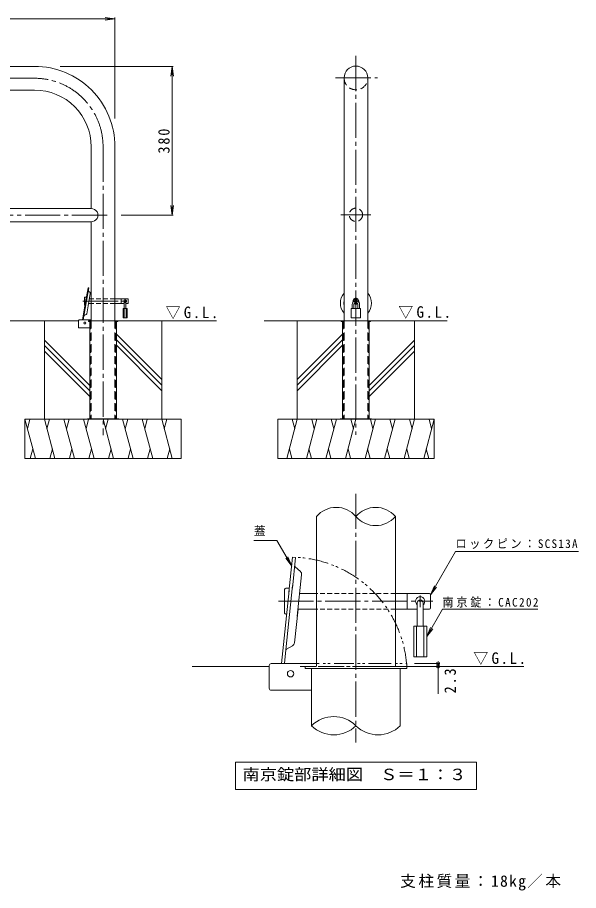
# Model space of a CAD drawing. Units: millimetres, scale not verified, with parts at other scales. Extents: x -1773 to 1814, y -1387 to 1146.
# Drawn here: x 380 to 1814, y -1117 to 1114 of the extents above; entities that cross this region are included whole.
import ezdxf
from ezdxf.enums import TextEntityAlignment as Align

# ---------------------------------------------------------------- set-up
doc = ezdxf.new("R2010")
doc.units = ezdxf.units.MM
doc.header["$LTSCALE"] = 10
doc.header["$PDMODE"] = 32
doc.header["$PDSIZE"] = 8
for name, pattern in [('CHAIN1', [8, 5, -1, 1, -1]), ('CHAIN2', [12, 9, -1, 1, -1]), ('DASHED1', [1.8, 1.2, -0.6]), ('DASHED2', [3, 2, -1]), ('DOUBLE_CHAIN1', [8.8, 5, -1, 0.6, -0.6, 0.6, -1])]:
    doc.linetypes.add(name, pattern=pattern)
for name, color, linetype, lineweight in [('C-0', 4, 'Continuous', 9), ('C-1', 7, 'Continuous', 9), ('C-2', 4, 'Continuous', 9), ('C-3', 3, 'DASHED2', 9), ('C-4', 7, 'Continuous', 9), ('C-5', 7, 'Continuous', 9), ('C-6', 7, 'Continuous', 9), ('C-A', 2, 'Continuous', 9), ('C-E', 6, 'Continuous', 5), ('D-0', 4, 'Continuous', 9), ('D-1', 3, 'Continuous', 9), ('D-2', 4, 'Continuous', 9), ('D-4', 7, 'Continuous', 9), ('D-5', 7, 'Continuous', 9), ('D-6', 7, 'Continuous', 9), ('D-A', 2, 'Continuous', 9), ('D-E', 6, 'Continuous', 5)]:
    doc.layers.add(name, color=color, linetype=linetype, lineweight=lineweight)
doc.layers.add('F-5_F-5ﾚｲﾔ', color=2, linetype='Continuous')
doc.styles.add('ＭＳ ゴシック', font='')
doc.styles.get('ＭＳ ゴシック').set_extended_font_data('MS Gothic')

msp = doc.modelspace()

# ---------------------------------------------------------------- linework, layer by layer
at = {"layer": 'C-0', "color": 7, "linetype": 'CHAIN2'}
for p, q in [((1245.25, 1016.02), (1245.25, 47.85)), ((1193.36, 959.5), (1300.39, 959.5)), ((-370.96, 958.61), (423.79, 958.61)), ((598.79, 783.61), (598.79, 46.96)), ((609.25, 608.86), (-370.96, 608.86)), ((1206.46, 609.75), (1283.59, 609.75)), ((546.93, 389.1), (665.53, 389.1))]:
    msp.add_line(p, q, dxfattribs=at)
at = {"layer": 'C-0'}
for p, q in [((1238.25, 389.94), (1238.25, 388.03)), ((1252.25, 389.94), (1252.25, 388.03)), ((561.29, 338.86), (598.79, 338.86)), ((561.29, 338.86), (561.29, 337.36)), ((561.29, 337.36), (564.79, 337.36)), ((564.79, 337.36), (564.79, 88.86)), ((636.29, 338.86), (598.79, 338.86)), ((632.79, 337.36), (632.79, 88.86)), ((632.79, 337.36), (636.29, 337.36)), ((636.29, 338.86), (636.29, 337.36)), ((636.29, 338.86), (636.29, 337.36)), ((1207.75, 338.86), (1227.75, 338.86)), ((1207.75, 338.86), (1207.75, 337.36)), ((1207.75, 338.86), (1207.75, 337.36)), ((1207.75, 337.36), (1211.25, 337.36)), ((1211.25, 337.36), (1211.25, 88.86)), ((1282.75, 338.86), (1262.75, 338.86)), ((1279.25, 337.36), (1279.25, 88.86)), ((1282.75, 337.36), (1279.25, 337.36)), ((1282.75, 338.86), (1282.75, 337.36))]:
    msp.add_line(p, q, dxfattribs=at)
at = {"layer": 'C-0', "linetype": 'DASHED2'}
for p, q in [((566.29, 337.36), (566.29, 88.86)), ((631.29, 337.36), (631.29, 88.86)), ((1212.75, 337.36), (1212.75, 88.86)), ((1277.75, 337.36), (1277.75, 88.86))]:
    msp.add_line(p, q, dxfattribs=at)
at = {"layer": 'C-0', "color": 7, "linetype": 'CHAIN2'}
msp.add_arc((423.79, 783.61), 175, 0, 90.00024, dxfattribs=at)
at = {"layer": 'C-0'}
for centre, start, end in [((1245.25, 389.94), 359.99939, 180.00061), ((1245.25, 388.03), 179.99939, 187.6925), ((1245.25, 388.03), 229.58139, 310.41597), ((1245.25, 388.03), 352.30522, 0.00061)]:
    msp.add_arc(centre, 7, start, end, dxfattribs=at)
at = {"layer": 'C-0', "linetype": 'DASHED2'}
for centre, start, end in [((564.79, 337.36), 0, 90), ((632.79, 337.36), 90, 180), ((1211.25, 337.36), 0, 90), ((1279.25, 337.36), 90, 180)]:
    msp.add_arc(centre, 1.5, start, end, dxfattribs=at)
at = {"layer": 'C-1', "color": 3}
for p, q in [((1215, 443.84), (1215, 338.86)), ((1275.5, 428.34), (1275.5, 338.86)), ((536.04, 322.16), (536.04, 339.66)), ((537.54, 341.16), (568.54, 341.16)), ((537.54, 320.66), (564.79, 320.66))]:
    msp.add_line(p, q, dxfattribs=at)
at = {"layer": 'C-1'}
for p, q in [((558.79, 88.86), (638.79, 88.86)), ((558.79, 88.86), (558.79, 87.36)), ((586.29, 88.86), (586.29, 87.36)), ((611.29, 88.86), (611.29, 87.36)), ((638.79, 88.86), (638.79, 87.36)), ((1205.25, 88.86), (1205.25, 87.36)), ((1285.25, 88.86), (1205.25, 88.86)), ((1232.75, 88.86), (1232.75, 87.36)), ((1257.75, 88.86), (1257.75, 87.36)), ((1285.25, 88.86), (1285.25, 87.36))]:
    msp.add_line(p, q, dxfattribs=at)
at = {"layer": 'C-1', "color": 3}
for centre, start, end in [((537.54, 339.66), 90, 180), ((537.54, 322.16), 180, 270)]:
    msp.add_arc(centre, 1.5, start, end, dxfattribs=at)
at = {"layer": 'C-2', "color": 3}
for p, q in [((-370.96, 988.86), (423.79, 988.86)), ((1215, 959.5), (1215, 409.47)), ((1275.5, 959.5), (1275.5, 409.54)), ((-370.96, 928.36), (423.79, 928.36)), ((568.54, 783.61), (568.54, 625.86)), ((629.04, 783.61), (629.04, 338.86)), ((-370.96, 625.86), (568.54, 625.86)), ((568.54, 591.86), (-370.96, 591.86)), ((568.54, 591.86), (568.54, 338.86))]:
    msp.add_line(p, q, dxfattribs=at)
at = {"layer": 'C-2'}
for p, q in [((548.23, 341.16), (562.63, 422.8)), ((560.65, 377.01), (566.18, 408.4)), ((565.35, 411.04), (561.53, 414.86)), ((545.9, 341.16), (555.77, 397.16)), ((557.09, 356.83), (561.59, 382.34)), ((555.42, 354.64), (550.51, 352.35))]:
    msp.add_line(p, q, dxfattribs=at)
msp.add_lwpolyline([(555.54, 395.87), (560.36, 423.2), (562.63, 422.8)], dxfattribs=at)
at = {"layer": 'C-2', "color": 3, "linetype": 'DASHED2'}
msp.add_circle((1245.25, 609.75), 17, dxfattribs=at)
at = {"layer": 'C-2', "color": 3}
for centre, radius, start, end in [((423.79, 783.61), 205.25, 0, 90.00023), ((1245.25, 959.5), 30.25, 0, 180), ((423.79, 783.61), 144.75, 0, 90.0002), ((568.54, 608.86), 17, 270, 90.00041)]:
    msp.add_arc(centre, radius, start, end, dxfattribs=at)
at = {"layer": 'C-2', "color": 3, "linetype": 'DASHED2'}
msp.add_arc((1245.25, 959.5), 30.25, 180.00047, 0.00047, dxfattribs=at)
at = {"layer": 'C-2'}
for centre, radius, start, end in [((562.03, 415.35), 0.7, 169.99799, 224.99889), ((563.23, 408.92), 3, 349.99956, 44.99919), ((550.8, 351.71), 0.7, 115.00227, 170.00244), ((554.13, 357.35), 3, 295.00172, 349.99965)]:
    msp.add_arc(centre, radius, start, end, dxfattribs=at)
for major_axis, start_param, end_param in [((39.75, 0), 2.435662, 3.8475233), ((39.75, 0), 5.5772489, 6.9870586), ((30.75, 0), 2.9610315, 3.3221538), ((30.75, 0), 6.1025973, 6.4637734)]:
    msp.add_ellipse((1245.25, 384), major_axis=major_axis, ratio=0.9945, start_param=start_param, end_param=end_param, dxfattribs=at)
at = {"layer": 'C-3'}
for p, q in [((568.54, 338.86), (568.54, 88.86)), ((629.04, 338.86), (629.04, 88.86)), ((1215, 338.86), (1215, 88.86)), ((1275.5, 338.86), (1275.5, 88.86))]:
    msp.add_line(p, q, dxfattribs=at)
at = {"layer": 'C-4'}
for p, q in [((-1370.96, 1110.75), (629.04, 1110.75)), ((629.04, 1110.75), (604.26, 1114.01)), ((629.04, 1110.75), (604.26, 1107.49)), ((629.04, 1113.75), (629.04, 855.69)), ((778.29, 988.86), (489.33, 988.86)), ((775.29, 988.86), (772.03, 964.07)), ((775.29, 988.86), (775.29, 608.86)), ((775.29, 988.86), (778.55, 964.07)), ((775.29, 608.86), (772.03, 633.64)), ((775.29, 608.86), (778.55, 633.64)), ((778.29, 608.86), (645.21, 608.86))]:
    msp.add_line(p, q, dxfattribs=at)
at = {"layer": 'C-5'}
for p, q in [((1242.75, 384.33), (1242.75, 393.87)), ((1247.75, 384.33), (1247.75, 393.87))]:
    msp.add_line(p, q, dxfattribs=at)
for centre, radius, start, end in [((1245.25, 389.1), 6, 349.8367, 190.1633), ((1245.25, 389.1), 6, 234.7027, 305.2973), ((1243.75, 393.87), 1, 107.45982, 180), ((1243.75, 384.33), 1, 180, 252.54018), ((1246.75, 393.87), 1, 0, 72.54018), ((1246.75, 384.33), 1, 287.45982, 0)]:
    msp.add_arc(centre, radius, start, end, dxfattribs=at)
at = {"layer": 'C-6'}
for p, q in [((551.05, 380.1), (551.05, 398.1)), ((552.05, 399.1), (556.11, 399.1)), ((568.54, 383.1), (561.72, 383.1)), ((568.54, 395.1), (563.84, 395.1)), ((662.05, 395.1), (629.04, 395.1)), ((652.8, 383.1), (629.04, 383.1)), ((645.05, 395.1), (645.05, 383.1)), ((662.05, 383.1), (657.3, 383.1)), ((663.05, 394.1), (663.05, 384.1)), ((552.59, 379.1), (552.05, 379.1))]:
    msp.add_line(p, q, dxfattribs=at)
at = {"layer": 'C-6', "linetype": 'DASHED1'}
for p, q in [((629.04, 395.1), (568.54, 395.1)), ((629.04, 383.1), (568.54, 383.1))]:
    msp.add_line(p, q, dxfattribs=at)
at = {"layer": 'C-6', "linetype": 'CHAIN1'}
msp.add_line((655.05, 393.61), (655.05, 384.55), dxfattribs=at)
at = {"layer": 'C-6', "color": 2}
for p, q in [((1235.75, 380.6), (1235.75, 370.1)), ((1240.25, 380.6), (1240.25, 370.1)), ((1250.25, 380.6), (1250.25, 370.1)), ((1254.75, 380.6), (1254.75, 370.1)), ((1233.25, 370.1), (1257.25, 370.1)), ((1257.25, 370.1), (1257.25, 346.6))]:
    msp.add_line(p, q, dxfattribs=at)
msp.add_lwpolyline([(1233.25, 370.1), (1233.25, 346.6), (1257.25, 346.6)], dxfattribs=at)
at = {"layer": 'C-6'}
for centre, radius, start, end in [((552.05, 398.1), 1, 90, 180), ((552.05, 380.1), 1, 180, 270), ((655.05, 389.1), 3.5, 310.00473, 229.99223), ((662.05, 394.1), 1, 0, 90), ((662.05, 384.1), 1, 270, 0)]:
    msp.add_arc(centre, radius, start, end, dxfattribs=at)
at = {"layer": 'C-6', "color": 2}
for radius, start, end in [(9.5, 105.25735, 180), (5, 119.99915, 180), (9.5, 0, 74.74271), (5, 0, 60.00085)]:
    msp.add_arc((1245.25, 380.6), radius, start, end, dxfattribs=at)
at = {"layer": 'C-A'}
for p, q in [((652.8, 387.85), (652.8, 370.1)), ((657.3, 387.85), (657.3, 370.1)), ((650.05, 370.1), (660.05, 370.1)), ((652.3, 370.1), (652.3, 346.6)), ((657.8, 370.1), (657.8, 346.6)), ((660.05, 370.1), (660.05, 346.6))]:
    msp.add_line(p, q, dxfattribs=at)
msp.add_lwpolyline([(650.05, 370.1), (650.05, 346.6), (660.05, 346.6)], dxfattribs=at)
msp.add_arc((655.05, 387.85), 2.25, 0, 180, dxfattribs=at)
at = {"layer": 'C-E'}
for p, q in [((-1277.96, 338.86), (536.04, 338.86)), ((448.79, 87.36), (448.79, 338.86)), ((636.29, 338.86), (888.62, 338.86)), ((748.79, 87.36), (748.79, 338.86)), ((1011.03, 338.86), (1478.65, 338.86)), ((1095.25, 87.36), (1095.25, 338.86)), ((1395.25, 87.36), (1395.25, 338.86)), ((632.79, 304.67), (748.79, 188.67)), ((632.79, 290.53), (748.79, 174.53)), ((1211.25, 304.67), (1095.25, 188.67)), ((1211.25, 290.53), (1095.25, 174.53)), ((448.79, 289.79), (564.79, 173.79)), ((448.79, 275.65), (564.79, 159.65)), ((632.79, 276.39), (748.79, 160.39)), ((1211.25, 276.39), (1095.25, 160.39)), ((1395.25, 289.79), (1279.25, 173.79)), ((1395.25, 275.65), (1279.25, 159.65)), ((448.79, 261.5), (564.79, 145.5)), ((1395.25, 261.5), (1279.25, 145.5)), ((398.79, -12.64), (398.79, 87.36)), ((798.79, 87.36), (398.79, 87.36)), ((398.79, 87.36), (425.59, -12.64)), ((411.84, 87.36), (405.32, 63.01)), ((448.79, 87.36), (475.59, -12.64)), ((461.84, 87.36), (455.32, 63.01)), ((498.79, 87.36), (525.59, -12.64)), ((511.84, 87.36), (505.32, 63.01)), ((548.79, 87.36), (575.59, -12.64)), ((561.84, 87.36), (555.32, 63.01)), ((598.79, 87.36), (625.59, -12.64)), ((611.84, 87.36), (605.32, 63.01)), ((648.79, 87.36), (675.59, -12.64)), ((661.84, 87.36), (655.32, 63.01)), ((698.79, 87.36), (725.59, -12.64)), ((711.84, 87.36), (705.32, 63.01)), ((748.79, 87.36), (775.59, -12.64)), ((761.84, 87.36), (755.32, 63.01)), ((798.79, -12.64), (798.79, 87.36)), ((1045.25, 87.36), (1445.25, 87.36)), ((1045.25, -12.64), (1045.25, 87.36)), ((1095.25, 87.36), (1068.45, -12.64)), ((1082.2, 87.36), (1088.72, 63.01)), ((1145.25, 87.36), (1118.45, -12.64)), ((1132.2, 87.36), (1138.72, 63.01)), ((1195.25, 87.36), (1168.45, -12.64)), ((1182.2, 87.36), (1188.72, 63.01)), ((1245.25, 87.36), (1218.45, -12.64)), ((1232.2, 87.36), (1238.72, 63.01)), ((1295.25, 87.36), (1268.45, -12.64)), ((1282.2, 87.36), (1288.72, 63.01)), ((1345.25, 87.36), (1318.45, -12.64)), ((1332.2, 87.36), (1338.72, 63.01)), ((1395.25, 87.36), (1368.45, -12.64)), ((1382.2, 87.36), (1388.72, 63.01)), ((1445.25, 87.36), (1418.45, -12.64)), ((1432.2, 87.36), (1438.72, 63.01)), ((1445.25, -12.64), (1445.25, 87.36)), ((412.54, -12.64), (419.06, 11.71)), ((462.54, -12.64), (469.06, 11.71)), ((512.54, -12.64), (519.06, 11.71)), ((562.54, -12.64), (569.06, 11.71)), ((612.54, -12.64), (619.06, 11.71)), ((662.54, -12.64), (669.06, 11.71)), ((712.54, -12.64), (719.06, 11.71)), ((762.54, -12.64), (769.06, 11.71)), ((1081.5, -12.64), (1074.98, 11.71)), ((1131.5, -12.64), (1124.98, 11.71)), ((1181.5, -12.64), (1174.98, 11.71)), ((1231.5, -12.64), (1224.98, 11.71)), ((1281.5, -12.64), (1274.98, 11.71)), ((1331.5, -12.64), (1324.98, 11.71)), ((1381.5, -12.64), (1374.98, 11.71)), ((1431.5, -12.64), (1424.98, 11.71)), ((798.79, -12.64), (398.79, -12.64)), ((1045.25, -12.64), (1445.25, -12.64)), ((1375.25, -544.43), (1375.59, -544.43))]:
    msp.add_line(p, q, dxfattribs=at)
at = {"layer": 'C-E', "color": 4, "lineweight": 9}
msp.add_circle((552.44, 333.36), 2.5, dxfattribs=at)
at = {"layer": 'D-0', "color": 7, "linetype": 'CHAIN2'}
for p, q in [((1245.25, -103), (1245.25, -738.32)), ((1046.88, -377.76), (1442.23, -377.76))]:
    msp.add_line(p, q, dxfattribs=at)
at = {"layer": 'D-0', "linetype": 'DOUBLE_CHAIN1'}
for p, q in [((1101.66, -536.76), (1289.59, -536.76)), ((1137.54, -544.43), (1102.46, -544.43)), ((1375.25, -544.43), (1137.54, -544.43))]:
    msp.add_line(p, q, dxfattribs=at)
at = {"layer": 'D-0'}
for p, q in [((1120.16, -549.43), (1375.25, -549.43)), ((1131.91, -549.43), (1131.91, -695.74)), ((1358.58, -549.43), (1358.58, -695.74)), ((1375.25, -544.43), (1375.25, -549.43))]:
    msp.add_line(p, q, dxfattribs=at)
msp.add_lwpolyline([(1115.25, -544.43), (1115.25, -549.43), (1131.91, -549.43)], dxfattribs=at)
at = {"layer": 'D-0', "linetype": 'DOUBLE_CHAIN1'}
msp.add_lwpolyline([(1285.22, -536.76), (1375.25, -536.76), (1375.25, -544.43)], dxfattribs=at)
msp.add_arc((1078.25, -562.76), 297.56, 3.53229, 87.53222, dxfattribs=at)
at = {"layer": 'D-0'}
for centre, start, end in [((1188.58, -752.89), 45.23975, 134.76025), ((1188.58, -638.6), 225.23975, 314.76025), ((1301.91, -638.6), 225.23975, 314.76025)]:
    msp.add_arc(centre, 80.48, start, end, dxfattribs=at)
at = {"layer": 'D-1'}
for p, q in [((1144.41, -161.11), (1144.41, -544.43)), ((1346.08, -161.11), (1346.08, -544.43)), ((1144.41, -397.76), (1144.41, -544.43)), ((1023.58, -600.09), (1023.58, -541.76)), ((1064.27, -536.76), (1028.58, -536.76)), ((1144.41, -536.76), (1062.55, -536.76)), ((1028.58, -605.09), (1131.91, -605.09))]:
    msp.add_line(p, q, dxfattribs=at)
for centre, radius, start, end in [((1194.83, -203.91), 66.14, 40.32983, 139.67017), ((1295.67, -203.91), 66.14, 40.32983, 139.67017), ((1295.67, -118.31), 66.14, 220.32983, 319.67017), ((1028.58, -541.76), 5, 90, 180), ((1028.58, -600.09), 5, 180, 270)]:
    msp.add_arc(centre, radius, start, end, dxfattribs=at)
at = {"layer": 'D-2'}
for p, q in [((1082.75, -344.51), (1091.06, -265.47)), ((1103.1, -301.45), (1089.52, -289.65)), ((1095.38, -415.71), (1106.49, -310.05)), ((1054.84, -536.76), (1074.48, -349.86)), ((1083.47, -337.71), (1066.21, -501.87)), ((1088.24, -483.65), (1097.27, -397.76)), ((1066.21, -501.87), (1062.55, -536.76)), ((1083.19, -491.32), (1067.4, -500.08))]:
    msp.add_line(p, q, dxfattribs=at)
at = {"layer": 'D-2', "color": 6, "linetype": 'DOUBLE_CHAIN1', "lineweight": 5}
for p, q in [((1302.61, -544.43), (1137.54, -544.43)), ((1295.78, -544.43), (1375.25, -544.43))]:
    msp.add_line(p, q, dxfattribs=at)
at = {"layer": 'D-2'}
msp.add_lwpolyline([(1074.03, -354.2), (1083.44, -264.67), (1091.06, -265.47)], dxfattribs=at)
for centre, radius, start, end in [((1091.05, -287.89), 2.33, 173.99799, 228.99889), ((1096.54, -309), 10, 353.99956, 48.99919), ((1078.29, -482.61), 10, 299.00172, 353.99965), ((1068.53, -502.12), 2.33, 119.00227, 174.00244)]:
    msp.add_arc(centre, radius, start, end, dxfattribs=at)
at = {"layer": 'D-4'}
for p, q in [((1376.26, -357.76), (1376.26, -397.76)), ((1458.19, -536.76), (1395.25, -536.76)), ((1458.19, -544.43), (1395.25, -544.43)), ((1455.19, -536.76), (1455.19, -614.55))]:
    msp.add_line(p, q, dxfattribs=at)
for p in [(1455.19, -536.76), (1455.19, -544.43)]:
    msp.add_point(p, dxfattribs=at)
at = {"layer": 'D-5'}
for p, q in [((1043.19, -222.16), (984.38, -222.16)), ((1081.02, -287.68), (1043.19, -222.16)), ((1081.02, -287.68), (1071.45, -264.58)), ((1081.02, -287.68), (1065.8, -267.85)), ((1436.26, -361.09), (1445.83, -338)), ((1436.26, -361.09), (1451.48, -341.26)), ((1426.26, -467.58), (1435.83, -444.49)), ((1426.26, -467.58), (1441.48, -447.75)), ((937.25, -788.67), (1553.25, -788.67)), ((937.25, -788.67), (937.25, -858.67)), ((1553.25, -788.67), (1553.25, -858.67)), ((937.25, -858.67), (1553.25, -858.67))]:
    msp.add_line(p, q, dxfattribs=at)
for points in [[(1436.26, -361.09), (1500.04, -250.63), (1814.41, -250.63)], [(1426.26, -467.58), (1466.43, -398.09), (1710.03, -398.09)]]:
    msp.add_lwpolyline(points, dxfattribs=at)
at = {"layer": 'D-6'}
for p, q in [((1062.93, -407.76), (1062.93, -347.76)), ((1066.26, -344.43), (1075.05, -344.43)), ((1144.41, -357.76), (1101.47, -357.76)), ((1432.93, -357.76), (1346.08, -357.76)), ((1436.26, -361.09), (1436.26, -394.43)), ((1144.41, -397.76), (1097.27, -397.76)), ((1402.1, -397.76), (1346.08, -397.76)), ((1432.93, -397.76), (1417.1, -397.76)), ((1068.05, -411.09), (1066.26, -411.09))]:
    msp.add_line(p, q, dxfattribs=at)
at = {"layer": 'D-6', "linetype": 'DASHED1'}
for p, q in [((1346.08, -357.76), (1144.41, -357.76)), ((1346.08, -397.76), (1144.41, -397.76))]:
    msp.add_line(p, q, dxfattribs=at)
at = {"layer": 'D-6', "linetype": 'CHAIN1'}
msp.add_line((1409.6, -362.71), (1409.6, -392.91), dxfattribs=at)
at = {"layer": 'D-6'}
for centre, radius, start, end in [((1066.26, -347.76), 3.33, 90, 180), ((1409.6, -377.76), 11.67, 310.00473, 229.99223), ((1432.93, -361.09), 3.33, 0, 90), ((1432.93, -394.43), 3.33, 270, 0), ((1066.26, -407.76), 3.33, 180, 270)]:
    msp.add_arc(centre, radius, start, end, dxfattribs=at)
at = {"layer": 'D-A'}
for p, q in [((1402.1, -381.93), (1402.1, -441.09)), ((1417.1, -381.93), (1417.1, -441.09)), ((1392.93, -441.09), (1426.26, -441.09)), ((1400.43, -441.09), (1400.43, -519.43)), ((1418.76, -441.09), (1418.76, -519.43)), ((1426.26, -441.09), (1426.26, -519.43))]:
    msp.add_line(p, q, dxfattribs=at)
msp.add_lwpolyline([(1392.93, -441.09), (1392.93, -519.43), (1426.26, -519.43)], dxfattribs=at)
msp.add_circle((1078.25, -562.76), 8.33, dxfattribs=at)
msp.add_circle((1078.25, -562.76), 8.33, dxfattribs=at)
msp.add_arc((1409.6, -381.93), 7.5, 0, 180, dxfattribs=at)
at = {"layer": 'D-E'}
for p, q in [((1023.58, -544.43), (826.73, -544.43)), ((1375.59, -544.43), (1674.25, -544.43))]:
    msp.add_line(p, q, dxfattribs=at)

# ---------------------------------------------------------------- texts
at = {"layer": 'C-4', "color": 2, "insert": (769.29, 766.36), "char_height": 29.33, "attachment_point": 7, "rotation": 90, "style": 'ＭＳ ゴシック'}
msp.add_mtext('\\T1.27;\\W0.9;380', dxfattribs=at)
at = {"layer": 'C-5', "color": 2, "char_height": 29.33, "attachment_point": 7, "style": 'ＭＳ ゴシック'}
for insert in [(758.7, 343.2), (1353.7, 344.09)]:
    msp.add_mtext('\\T1.22;\\W0.95;▽G.L.', dxfattribs=dict(at, insert=insert))
at = {"layer": 'D-4', "color": 2, "insert": (1545.48, -540.3), "char_height": 29.33, "attachment_point": 7, "style": 'ＭＳ ゴシック'}
msp.add_mtext('\\T1.22;\\W0.95;▽G.L.', dxfattribs=at)
at = {"layer": 'D-4', "color": 2, "insert": (1501.19, -612.94), "char_height": 29.33, "attachment_point": 7, "rotation": 90, "style": 'ＭＳ ゴシック'}
msp.add_mtext('\\T1.27;\\W0.9;2.3', dxfattribs=at)
at = {"layer": 'D-5', "style": 'ＭＳ ゴシック'}
msp.add_text('蓋', height=21.99, dxfattribs=at).set_placement((984.38, -215.49), align=Align.BOTTOM_LEFT)
at = {"layer": 'D-5', "color": 2, "style": 'ＭＳ ゴシック', "width": 1.1}
msp.add_text('南京錠部詳細図\u3000Ｓ＝１：３', height=29.33, dxfattribs=at).set_placement((955.25, -843.67), align=Align.BOTTOM_LEFT)
at = {"layer": 'D-5', "char_height": 21.99, "attachment_point": 7, "style": 'ＭＳ ゴシック'}
for s, insert in [('\\T1.23;\\W0.95;ロックピン：SCS13A', (1500.04, -243.97)), ('\\T1.25;\\W0.95;南京錠：CAC202', (1466.43, -393.96))]:
    msp.add_mtext(s, dxfattribs=dict(at, insert=insert))
at = {"layer": 'F-5_F-5ﾚｲﾔ', "insert": (1358.49, -1116.84), "char_height": 29.33, "attachment_point": 7, "style": 'ＭＳ ゴシック'}
msp.add_mtext('\\T1.16;支柱質量：18kg／本', dxfattribs=at)

doc.saveas('drawing.dxf')
